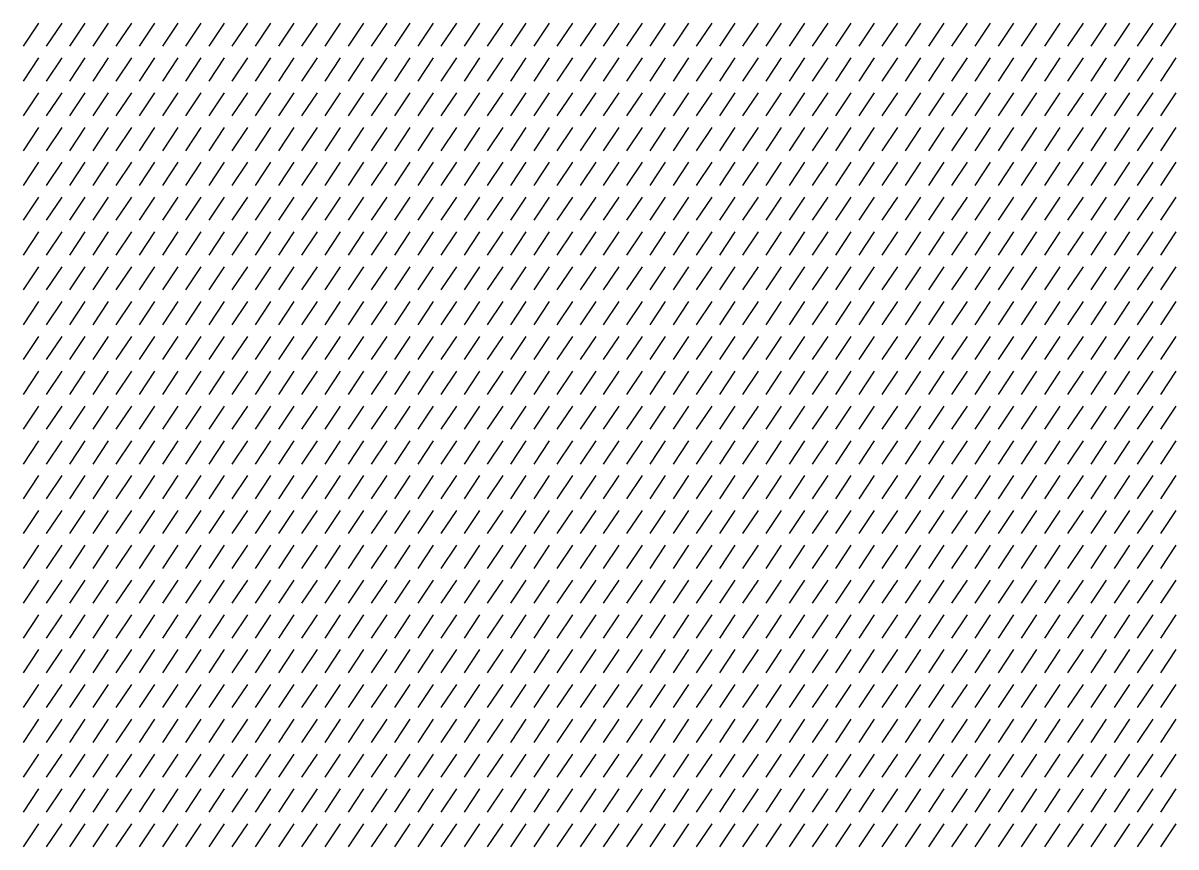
# Model space of a CAD drawing. Header units: inches. Extents: x -55 to 1004, y 12 to 2250.
# Drawn here: x -53.5 to 86.5, y 2026 to 2126 of the extents above; entities that cross this region are included whole.
import ezdxf

# ---------------------------------------------------------------- set-up
doc = ezdxf.new("R2010")
doc.units = ezdxf.units.IN
doc.header["$MEASUREMENT"] = 0

msp = doc.modelspace()

# ---------------------------------------------------------------- linework, layer by layer
for p, q in [((-51.57, 2126), (-53.45, 2123.18)), ((-48.75, 2126), (-50.63, 2123.18)), ((-45.94, 2126), (-47.82, 2123.18)), ((-43.12, 2126), (-45, 2123.18)), ((-40.3, 2126), (-42.18, 2123.18)), ((-37.48, 2126), (-39.36, 2123.18)), ((-34.66, 2126), (-36.54, 2123.18)), ((-31.85, 2126), (-33.72, 2123.18)), ((-29.03, 2126), (-30.91, 2123.18)), ((-26.21, 2126), (-28.09, 2123.18)), ((-23.39, 2126), (-25.27, 2123.18)), ((-20.57, 2126), (-22.45, 2123.18)), ((-17.75, 2126), (-19.63, 2123.18)), ((-14.94, 2126), (-16.81, 2123.18)), ((-12.12, 2126), (-14, 2123.18)), ((-9.3, 2126), (-11.18, 2123.18)), ((-6.48, 2126), (-8.36, 2123.18)), ((-3.66, 2126), (-5.54, 2123.18)), ((-0.84, 2126), (-2.72, 2123.18)), ((1.97, 2126), (0.1, 2123.18)), ((4.79, 2126), (2.91, 2123.18)), ((7.61, 2126), (5.73, 2123.18)), ((10.43, 2126), (8.55, 2123.18)), ((13.25, 2126), (11.37, 2123.18)), ((16.07, 2126), (14.19, 2123.18)), ((18.88, 2126), (17, 2123.18)), ((21.7, 2126), (19.82, 2123.18)), ((24.52, 2126), (22.64, 2123.18)), ((27.34, 2126), (25.46, 2123.18)), ((30.16, 2126), (28.28, 2123.18)), ((32.97, 2126), (31.1, 2123.18)), ((35.79, 2126), (33.91, 2123.18)), ((38.61, 2126), (36.73, 2123.18)), ((41.43, 2126), (39.55, 2123.18)), ((44.25, 2126), (42.37, 2123.18)), ((47.07, 2126), (45.19, 2123.18)), ((49.88, 2126), (48.01, 2123.18)), ((52.7, 2126), (50.82, 2123.18)), ((55.52, 2126), (53.64, 2123.18)), ((58.34, 2126), (56.46, 2123.18)), ((61.16, 2126), (59.28, 2123.18)), ((63.98, 2126), (62.1, 2123.18)), ((66.79, 2126), (64.92, 2123.18)), ((69.61, 2126), (67.73, 2123.18)), ((72.43, 2126), (70.55, 2123.18)), ((75.25, 2126), (73.37, 2123.18)), ((78.07, 2126), (76.19, 2123.18)), ((80.89, 2126), (79.01, 2123.18)), ((83.7, 2126), (81.82, 2123.18)), ((86.52, 2126), (84.64, 2123.18)), ((-51.57, 2121.78), (-53.45, 2118.96)), ((-48.75, 2121.78), (-50.63, 2118.96)), ((-45.94, 2121.78), (-47.82, 2118.96)), ((-43.12, 2121.78), (-45, 2118.96)), ((-40.3, 2121.78), (-42.18, 2118.96)), ((-37.48, 2121.78), (-39.36, 2118.96)), ((-34.66, 2121.78), (-36.54, 2118.96)), ((-31.85, 2121.78), (-33.72, 2118.96)), ((-29.03, 2121.78), (-30.91, 2118.96)), ((-26.21, 2121.78), (-28.09, 2118.96)), ((-23.39, 2121.78), (-25.27, 2118.96)), ((-20.57, 2121.78), (-22.45, 2118.96)), ((-17.75, 2121.78), (-19.63, 2118.96)), ((-14.94, 2121.78), (-16.81, 2118.96)), ((-12.12, 2121.78), (-14, 2118.96)), ((-9.3, 2121.78), (-11.18, 2118.96)), ((-6.48, 2121.78), (-8.36, 2118.96)), ((-3.66, 2121.78), (-5.54, 2118.96)), ((-0.84, 2121.78), (-2.72, 2118.96)), ((1.97, 2121.78), (0.1, 2118.96)), ((4.79, 2121.78), (2.91, 2118.96)), ((7.61, 2121.78), (5.73, 2118.96)), ((10.43, 2121.78), (8.55, 2118.96)), ((13.25, 2121.78), (11.37, 2118.96)), ((16.07, 2121.78), (14.19, 2118.96)), ((18.88, 2121.78), (17, 2118.96)), ((21.7, 2121.78), (19.82, 2118.96)), ((24.52, 2121.78), (22.64, 2118.96)), ((27.34, 2121.78), (25.46, 2118.96)), ((30.16, 2121.78), (28.28, 2118.96)), ((32.97, 2121.78), (31.1, 2118.96)), ((35.79, 2121.78), (33.91, 2118.96)), ((38.61, 2121.78), (36.73, 2118.96)), ((41.43, 2121.78), (39.55, 2118.96)), ((44.25, 2121.78), (42.37, 2118.96)), ((47.07, 2121.78), (45.19, 2118.96)), ((49.88, 2121.78), (48.01, 2118.96)), ((52.7, 2121.78), (50.82, 2118.96)), ((55.52, 2121.78), (53.64, 2118.96)), ((58.34, 2121.78), (56.46, 2118.96)), ((61.16, 2121.78), (59.28, 2118.96)), ((63.98, 2121.78), (62.1, 2118.96)), ((66.79, 2121.78), (64.92, 2118.96)), ((69.61, 2121.78), (67.73, 2118.96)), ((72.43, 2121.78), (70.55, 2118.96)), ((75.25, 2121.78), (73.37, 2118.96)), ((78.07, 2121.78), (76.19, 2118.96)), ((80.89, 2121.78), (79.01, 2118.96)), ((83.7, 2121.78), (81.82, 2118.96)), ((86.52, 2121.78), (84.64, 2118.96)), ((-51.57, 2117.55), (-53.45, 2114.73)), ((-48.75, 2117.55), (-50.63, 2114.73)), ((-45.94, 2117.55), (-47.82, 2114.73)), ((-43.12, 2117.55), (-45, 2114.73)), ((-40.3, 2117.55), (-42.18, 2114.73)), ((-37.48, 2117.55), (-39.36, 2114.73)), ((-34.66, 2117.55), (-36.54, 2114.73)), ((-31.85, 2117.55), (-33.72, 2114.73)), ((-29.03, 2117.55), (-30.91, 2114.73)), ((-26.21, 2117.55), (-28.09, 2114.73)), ((-23.39, 2117.55), (-25.27, 2114.73)), ((-20.57, 2117.55), (-22.45, 2114.73)), ((-17.75, 2117.55), (-19.63, 2114.73)), ((-14.94, 2117.55), (-16.81, 2114.73)), ((-12.12, 2117.55), (-14, 2114.73)), ((-9.3, 2117.55), (-11.18, 2114.73)), ((-6.48, 2117.55), (-8.36, 2114.73)), ((-3.66, 2117.55), (-5.54, 2114.73)), ((-0.84, 2117.55), (-2.72, 2114.73)), ((1.97, 2117.55), (0.1, 2114.73)), ((4.79, 2117.55), (2.91, 2114.73)), ((7.61, 2117.55), (5.73, 2114.73)), ((10.43, 2117.55), (8.55, 2114.73)), ((13.25, 2117.55), (11.37, 2114.73)), ((16.07, 2117.55), (14.19, 2114.73)), ((18.88, 2117.55), (17, 2114.73)), ((21.7, 2117.55), (19.82, 2114.73)), ((24.52, 2117.55), (22.64, 2114.73)), ((27.34, 2117.55), (25.46, 2114.73)), ((30.16, 2117.55), (28.28, 2114.73)), ((32.97, 2117.55), (31.1, 2114.73)), ((35.79, 2117.55), (33.91, 2114.73)), ((38.61, 2117.55), (36.73, 2114.73)), ((41.43, 2117.55), (39.55, 2114.73)), ((44.25, 2117.55), (42.37, 2114.73)), ((47.07, 2117.55), (45.19, 2114.73)), ((49.88, 2117.55), (48.01, 2114.73)), ((52.7, 2117.55), (50.82, 2114.73)), ((55.52, 2117.55), (53.64, 2114.73)), ((58.34, 2117.55), (56.46, 2114.73)), ((61.16, 2117.55), (59.28, 2114.73)), ((63.98, 2117.55), (62.1, 2114.73)), ((66.79, 2117.55), (64.92, 2114.73)), ((69.61, 2117.55), (67.73, 2114.73)), ((72.43, 2117.55), (70.55, 2114.73)), ((75.25, 2117.55), (73.37, 2114.73)), ((78.07, 2117.55), (76.19, 2114.73)), ((80.89, 2117.55), (79.01, 2114.73)), ((83.7, 2117.55), (81.82, 2114.73)), ((86.52, 2117.55), (84.64, 2114.73)), ((-51.57, 2113.33), (-53.45, 2110.51)), ((-48.75, 2113.33), (-50.63, 2110.51)), ((-45.94, 2113.33), (-47.82, 2110.51)), ((-43.12, 2113.33), (-45, 2110.51)), ((-40.3, 2113.33), (-42.18, 2110.51)), ((-37.48, 2113.33), (-39.36, 2110.51)), ((-34.66, 2113.33), (-36.54, 2110.51)), ((-31.85, 2113.33), (-33.72, 2110.51)), ((-29.03, 2113.33), (-30.91, 2110.51)), ((-26.21, 2113.33), (-28.09, 2110.51)), ((-23.39, 2113.33), (-25.27, 2110.51)), ((-20.57, 2113.33), (-22.45, 2110.51)), ((-17.75, 2113.33), (-19.63, 2110.51)), ((-14.94, 2113.33), (-16.81, 2110.51)), ((-12.12, 2113.33), (-14, 2110.51)), ((-9.3, 2113.33), (-11.18, 2110.51)), ((-6.48, 2113.33), (-8.36, 2110.51)), ((-3.66, 2113.33), (-5.54, 2110.51)), ((-0.84, 2113.33), (-2.72, 2110.51)), ((1.97, 2113.33), (0.1, 2110.51)), ((4.79, 2113.33), (2.91, 2110.51)), ((7.61, 2113.33), (5.73, 2110.51)), ((10.43, 2113.33), (8.55, 2110.51)), ((13.25, 2113.33), (11.37, 2110.51)), ((16.07, 2113.33), (14.19, 2110.51)), ((18.88, 2113.33), (17, 2110.51)), ((21.7, 2113.33), (19.82, 2110.51)), ((24.52, 2113.33), (22.64, 2110.51)), ((27.34, 2113.33), (25.46, 2110.51)), ((30.16, 2113.33), (28.28, 2110.51)), ((32.97, 2113.33), (31.1, 2110.51)), ((35.79, 2113.33), (33.91, 2110.51)), ((38.61, 2113.33), (36.73, 2110.51)), ((41.43, 2113.33), (39.55, 2110.51)), ((44.25, 2113.33), (42.37, 2110.51)), ((47.07, 2113.33), (45.19, 2110.51)), ((49.88, 2113.33), (48.01, 2110.51)), ((52.7, 2113.33), (50.82, 2110.51)), ((55.52, 2113.33), (53.64, 2110.51)), ((58.34, 2113.33), (56.46, 2110.51)), ((61.16, 2113.33), (59.28, 2110.51)), ((63.98, 2113.33), (62.1, 2110.51)), ((66.79, 2113.33), (64.92, 2110.51)), ((69.61, 2113.33), (67.73, 2110.51)), ((72.43, 2113.33), (70.55, 2110.51)), ((75.25, 2113.33), (73.37, 2110.51)), ((78.07, 2113.33), (76.19, 2110.51)), ((80.89, 2113.33), (79.01, 2110.51)), ((83.7, 2113.33), (81.82, 2110.51)), ((86.52, 2113.33), (84.64, 2110.51)), ((-51.57, 2109.1), (-53.45, 2106.28)), ((-48.75, 2109.1), (-50.63, 2106.28)), ((-45.94, 2109.1), (-47.82, 2106.28)), ((-43.12, 2109.1), (-45, 2106.28)), ((-40.3, 2109.1), (-42.18, 2106.28)), ((-37.48, 2109.1), (-39.36, 2106.28)), ((-34.66, 2109.1), (-36.54, 2106.28)), ((-31.85, 2109.1), (-33.72, 2106.28)), ((-29.03, 2109.1), (-30.91, 2106.28)), ((-26.21, 2109.1), (-28.09, 2106.28)), ((-23.39, 2109.1), (-25.27, 2106.28)), ((-20.57, 2109.1), (-22.45, 2106.28)), ((-17.75, 2109.1), (-19.63, 2106.28)), ((-14.94, 2109.1), (-16.81, 2106.28)), ((-12.12, 2109.1), (-14, 2106.28)), ((-9.3, 2109.1), (-11.18, 2106.28)), ((-6.48, 2109.1), (-8.36, 2106.28)), ((-3.66, 2109.1), (-5.54, 2106.28)), ((-0.84, 2109.1), (-2.72, 2106.28)), ((1.97, 2109.1), (0.1, 2106.28)), ((4.79, 2109.1), (2.91, 2106.28)), ((7.61, 2109.1), (5.73, 2106.28)), ((10.43, 2109.1), (8.55, 2106.28)), ((13.25, 2109.1), (11.37, 2106.28)), ((16.07, 2109.1), (14.19, 2106.28)), ((18.88, 2109.1), (17, 2106.28)), ((21.7, 2109.1), (19.82, 2106.28)), ((24.52, 2109.1), (22.64, 2106.28)), ((27.34, 2109.1), (25.46, 2106.28)), ((30.16, 2109.1), (28.28, 2106.28)), ((32.97, 2109.1), (31.1, 2106.28)), ((35.79, 2109.1), (33.91, 2106.28)), ((38.61, 2109.1), (36.73, 2106.28)), ((41.43, 2109.1), (39.55, 2106.28)), ((44.25, 2109.1), (42.37, 2106.28)), ((47.07, 2109.1), (45.19, 2106.28)), ((49.88, 2109.1), (48.01, 2106.28)), ((52.7, 2109.1), (50.82, 2106.28)), ((55.52, 2109.1), (53.64, 2106.28)), ((58.34, 2109.1), (56.46, 2106.28)), ((61.16, 2109.1), (59.28, 2106.28)), ((63.98, 2109.1), (62.1, 2106.28)), ((66.79, 2109.1), (64.92, 2106.28)), ((69.61, 2109.1), (67.73, 2106.28)), ((72.43, 2109.1), (70.55, 2106.28)), ((75.25, 2109.1), (73.37, 2106.28)), ((78.07, 2109.1), (76.19, 2106.28)), ((80.89, 2109.1), (79.01, 2106.28)), ((83.7, 2109.1), (81.82, 2106.28)), ((86.52, 2109.1), (84.64, 2106.28)), ((-51.57, 2104.87), (-53.45, 2102.06)), ((-48.75, 2104.87), (-50.63, 2102.06)), ((-45.94, 2104.87), (-47.82, 2102.06)), ((-43.12, 2104.87), (-45, 2102.06)), ((-40.3, 2104.87), (-42.18, 2102.06)), ((-37.48, 2104.87), (-39.36, 2102.06)), ((-34.66, 2104.87), (-36.54, 2102.06)), ((-31.85, 2104.87), (-33.72, 2102.06)), ((-29.03, 2104.87), (-30.91, 2102.06)), ((-26.21, 2104.87), (-28.09, 2102.06)), ((-23.39, 2104.87), (-25.27, 2102.06)), ((-20.57, 2104.87), (-22.45, 2102.06)), ((-17.75, 2104.87), (-19.63, 2102.06)), ((-14.94, 2104.87), (-16.81, 2102.06)), ((-12.12, 2104.87), (-14, 2102.06)), ((-9.3, 2104.87), (-11.18, 2102.06)), ((-6.48, 2104.87), (-8.36, 2102.06)), ((-3.66, 2104.87), (-5.54, 2102.06)), ((-0.84, 2104.87), (-2.72, 2102.06)), ((1.97, 2104.87), (0.1, 2102.06)), ((4.79, 2104.87), (2.91, 2102.06)), ((7.61, 2104.87), (5.73, 2102.06)), ((10.43, 2104.87), (8.55, 2102.06)), ((13.25, 2104.87), (11.37, 2102.06)), ((16.07, 2104.87), (14.19, 2102.06)), ((18.88, 2104.87), (17, 2102.06)), ((21.7, 2104.87), (19.82, 2102.06)), ((24.52, 2104.87), (22.64, 2102.06)), ((27.34, 2104.87), (25.46, 2102.06)), ((30.16, 2104.87), (28.28, 2102.06)), ((32.97, 2104.87), (31.1, 2102.06)), ((35.79, 2104.87), (33.91, 2102.06)), ((38.61, 2104.87), (36.73, 2102.06)), ((41.43, 2104.87), (39.55, 2102.06)), ((44.25, 2104.87), (42.37, 2102.06)), ((47.07, 2104.87), (45.19, 2102.06)), ((49.88, 2104.87), (48.01, 2102.06)), ((52.7, 2104.87), (50.82, 2102.06)), ((55.52, 2104.87), (53.64, 2102.06)), ((58.34, 2104.87), (56.46, 2102.06)), ((61.16, 2104.87), (59.28, 2102.06)), ((63.98, 2104.87), (62.1, 2102.06)), ((66.79, 2104.87), (64.92, 2102.06)), ((69.61, 2104.87), (67.73, 2102.06)), ((72.43, 2104.87), (70.55, 2102.06)), ((75.25, 2104.87), (73.37, 2102.06)), ((78.07, 2104.87), (76.19, 2102.06)), ((80.89, 2104.87), (79.01, 2102.06)), ((83.7, 2104.87), (81.82, 2102.06)), ((86.52, 2104.87), (84.64, 2102.06)), ((-51.57, 2100.65), (-53.45, 2097.83)), ((-48.75, 2100.65), (-50.63, 2097.83)), ((-45.94, 2100.65), (-47.82, 2097.83)), ((-43.12, 2100.65), (-45, 2097.83)), ((-40.3, 2100.65), (-42.18, 2097.83)), ((-37.48, 2100.65), (-39.36, 2097.83)), ((-34.66, 2100.65), (-36.54, 2097.83)), ((-31.85, 2100.65), (-33.72, 2097.83)), ((-29.03, 2100.65), (-30.91, 2097.83)), ((-26.21, 2100.65), (-28.09, 2097.83)), ((-23.39, 2100.65), (-25.27, 2097.83)), ((-20.57, 2100.65), (-22.45, 2097.83)), ((-17.75, 2100.65), (-19.63, 2097.83)), ((-14.94, 2100.65), (-16.81, 2097.83)), ((-12.12, 2100.65), (-14, 2097.83)), ((-9.3, 2100.65), (-11.18, 2097.83)), ((-6.48, 2100.65), (-8.36, 2097.83)), ((-3.66, 2100.65), (-5.54, 2097.83)), ((-0.84, 2100.65), (-2.72, 2097.83)), ((1.97, 2100.65), (0.1, 2097.83)), ((4.79, 2100.65), (2.91, 2097.83)), ((7.61, 2100.65), (5.73, 2097.83)), ((10.43, 2100.65), (8.55, 2097.83)), ((13.25, 2100.65), (11.37, 2097.83)), ((16.07, 2100.65), (14.19, 2097.83)), ((18.88, 2100.65), (17, 2097.83)), ((21.7, 2100.65), (19.82, 2097.83)), ((24.52, 2100.65), (22.64, 2097.83)), ((27.34, 2100.65), (25.46, 2097.83)), ((30.16, 2100.65), (28.28, 2097.83)), ((32.97, 2100.65), (31.1, 2097.83)), ((35.79, 2100.65), (33.91, 2097.83)), ((38.61, 2100.65), (36.73, 2097.83)), ((41.43, 2100.65), (39.55, 2097.83)), ((44.25, 2100.65), (42.37, 2097.83)), ((47.07, 2100.65), (45.19, 2097.83)), ((49.88, 2100.65), (48.01, 2097.83)), ((52.7, 2100.65), (50.82, 2097.83)), ((55.52, 2100.65), (53.64, 2097.83)), ((58.34, 2100.65), (56.46, 2097.83)), ((61.16, 2100.65), (59.28, 2097.83)), ((63.98, 2100.65), (62.1, 2097.83)), ((66.79, 2100.65), (64.92, 2097.83)), ((69.61, 2100.65), (67.73, 2097.83)), ((72.43, 2100.65), (70.55, 2097.83)), ((75.25, 2100.65), (73.37, 2097.83)), ((78.07, 2100.65), (76.19, 2097.83)), ((80.89, 2100.65), (79.01, 2097.83)), ((83.7, 2100.65), (81.82, 2097.83)), ((86.52, 2100.65), (84.64, 2097.83)), ((-51.57, 2096.42), (-53.45, 2093.61)), ((-48.75, 2096.42), (-50.63, 2093.61)), ((-45.94, 2096.42), (-47.82, 2093.61)), ((-43.12, 2096.42), (-45, 2093.61)), ((-40.3, 2096.42), (-42.18, 2093.61)), ((-37.48, 2096.42), (-39.36, 2093.61)), ((-34.66, 2096.42), (-36.54, 2093.61)), ((-31.85, 2096.42), (-33.72, 2093.61)), ((-29.03, 2096.42), (-30.91, 2093.61)), ((-26.21, 2096.42), (-28.09, 2093.61)), ((-23.39, 2096.42), (-25.27, 2093.61)), ((-20.57, 2096.42), (-22.45, 2093.61)), ((-17.75, 2096.42), (-19.63, 2093.61)), ((-14.94, 2096.42), (-16.81, 2093.61)), ((-12.12, 2096.42), (-14, 2093.61)), ((-9.3, 2096.42), (-11.18, 2093.61)), ((-6.48, 2096.42), (-8.36, 2093.61)), ((-3.66, 2096.42), (-5.54, 2093.61)), ((-0.84, 2096.42), (-2.72, 2093.61)), ((1.97, 2096.42), (0.1, 2093.61)), ((4.79, 2096.42), (2.91, 2093.61)), ((7.61, 2096.42), (5.73, 2093.61)), ((10.43, 2096.42), (8.55, 2093.61)), ((13.25, 2096.42), (11.37, 2093.61)), ((16.07, 2096.42), (14.19, 2093.61)), ((18.88, 2096.42), (17, 2093.61)), ((21.7, 2096.42), (19.82, 2093.61)), ((24.52, 2096.42), (22.64, 2093.61)), ((27.34, 2096.42), (25.46, 2093.61)), ((30.16, 2096.42), (28.28, 2093.61)), ((32.97, 2096.42), (31.1, 2093.61)), ((35.79, 2096.42), (33.91, 2093.61)), ((38.61, 2096.42), (36.73, 2093.61)), ((41.43, 2096.42), (39.55, 2093.61)), ((44.25, 2096.42), (42.37, 2093.61)), ((47.07, 2096.42), (45.19, 2093.61)), ((49.88, 2096.42), (48.01, 2093.61)), ((52.7, 2096.42), (50.82, 2093.61)), ((55.52, 2096.42), (53.64, 2093.61)), ((58.34, 2096.42), (56.46, 2093.61)), ((61.16, 2096.42), (59.28, 2093.61)), ((63.98, 2096.42), (62.1, 2093.61)), ((66.79, 2096.42), (64.92, 2093.61)), ((69.61, 2096.42), (67.73, 2093.61)), ((72.43, 2096.42), (70.55, 2093.61)), ((75.25, 2096.42), (73.37, 2093.61)), ((78.07, 2096.42), (76.19, 2093.61)), ((80.89, 2096.42), (79.01, 2093.61)), ((83.7, 2096.42), (81.82, 2093.61)), ((86.52, 2096.42), (84.64, 2093.61)), ((-51.57, 2092.2), (-53.45, 2089.38)), ((-48.75, 2092.2), (-50.63, 2089.38)), ((-45.94, 2092.2), (-47.82, 2089.38)), ((-43.12, 2092.2), (-45, 2089.38)), ((-40.3, 2092.2), (-42.18, 2089.38)), ((-37.48, 2092.2), (-39.36, 2089.38)), ((-34.66, 2092.2), (-36.54, 2089.38)), ((-31.85, 2092.2), (-33.72, 2089.38)), ((-29.03, 2092.2), (-30.91, 2089.38)), ((-26.21, 2092.2), (-28.09, 2089.38)), ((-23.39, 2092.2), (-25.27, 2089.38)), ((-20.57, 2092.2), (-22.45, 2089.38)), ((-17.75, 2092.2), (-19.63, 2089.38)), ((-14.94, 2092.2), (-16.81, 2089.38)), ((-12.12, 2092.2), (-14, 2089.38)), ((-9.3, 2092.2), (-11.18, 2089.38)), ((-6.48, 2092.2), (-8.36, 2089.38)), ((-3.66, 2092.2), (-5.54, 2089.38)), ((-0.84, 2092.2), (-2.72, 2089.38)), ((1.97, 2092.2), (0.1, 2089.38)), ((4.79, 2092.2), (2.91, 2089.38)), ((7.61, 2092.2), (5.73, 2089.38)), ((10.43, 2092.2), (8.55, 2089.38)), ((13.25, 2092.2), (11.37, 2089.38)), ((16.07, 2092.2), (14.19, 2089.38)), ((18.88, 2092.2), (17, 2089.38)), ((21.7, 2092.2), (19.82, 2089.38)), ((24.52, 2092.2), (22.64, 2089.38)), ((27.34, 2092.2), (25.46, 2089.38)), ((30.16, 2092.2), (28.28, 2089.38)), ((32.97, 2092.2), (31.1, 2089.38)), ((35.79, 2092.2), (33.91, 2089.38)), ((38.61, 2092.2), (36.73, 2089.38)), ((41.43, 2092.2), (39.55, 2089.38)), ((44.25, 2092.2), (42.37, 2089.38)), ((47.07, 2092.2), (45.19, 2089.38)), ((49.88, 2092.2), (48.01, 2089.38)), ((52.7, 2092.2), (50.82, 2089.38)), ((55.52, 2092.2), (53.64, 2089.38)), ((58.34, 2092.2), (56.46, 2089.38)), ((61.16, 2092.2), (59.28, 2089.38)), ((63.98, 2092.2), (62.1, 2089.38)), ((66.79, 2092.2), (64.92, 2089.38)), ((69.61, 2092.2), (67.73, 2089.38)), ((72.43, 2092.2), (70.55, 2089.38)), ((75.25, 2092.2), (73.37, 2089.38)), ((78.07, 2092.2), (76.19, 2089.38)), ((80.89, 2092.2), (79.01, 2089.38)), ((83.7, 2092.2), (81.82, 2089.38)), ((86.52, 2092.2), (84.64, 2089.38)), ((-51.57, 2087.97), (-53.45, 2085.16)), ((-48.75, 2087.97), (-50.63, 2085.16)), ((-45.94, 2087.97), (-47.82, 2085.16)), ((-43.12, 2087.97), (-45, 2085.16)), ((-40.3, 2087.97), (-42.18, 2085.16)), ((-37.48, 2087.97), (-39.36, 2085.16)), ((-34.66, 2087.97), (-36.54, 2085.16)), ((-31.85, 2087.97), (-33.72, 2085.16)), ((-29.03, 2087.97), (-30.91, 2085.16)), ((-26.21, 2087.97), (-28.09, 2085.16)), ((-23.39, 2087.97), (-25.27, 2085.16)), ((-20.57, 2087.97), (-22.45, 2085.16)), ((-17.75, 2087.97), (-19.63, 2085.16)), ((-14.94, 2087.97), (-16.81, 2085.16)), ((-12.12, 2087.97), (-14, 2085.16)), ((-9.3, 2087.97), (-11.18, 2085.16)), ((-6.48, 2087.97), (-8.36, 2085.16)), ((-3.66, 2087.97), (-5.54, 2085.16)), ((-0.84, 2087.97), (-2.72, 2085.16)), ((1.97, 2087.97), (0.1, 2085.16)), ((4.79, 2087.97), (2.91, 2085.16)), ((7.61, 2087.97), (5.73, 2085.16)), ((10.43, 2087.97), (8.55, 2085.16)), ((13.25, 2087.97), (11.37, 2085.16)), ((16.07, 2087.97), (14.19, 2085.16)), ((18.88, 2087.97), (17, 2085.16)), ((21.7, 2087.97), (19.82, 2085.16)), ((24.52, 2087.97), (22.64, 2085.16)), ((27.34, 2087.97), (25.46, 2085.16)), ((30.16, 2087.97), (28.28, 2085.16)), ((32.97, 2087.97), (31.1, 2085.16)), ((35.79, 2087.97), (33.91, 2085.16)), ((38.61, 2087.97), (36.73, 2085.16)), ((41.43, 2087.97), (39.55, 2085.16)), ((44.25, 2087.97), (42.37, 2085.16)), ((47.07, 2087.97), (45.19, 2085.16)), ((49.88, 2087.97), (48.01, 2085.16)), ((52.7, 2087.97), (50.82, 2085.16)), ((55.52, 2087.97), (53.64, 2085.16)), ((58.34, 2087.97), (56.46, 2085.16)), ((61.16, 2087.97), (59.28, 2085.16)), ((63.98, 2087.97), (62.1, 2085.16)), ((66.79, 2087.97), (64.92, 2085.16)), ((69.61, 2087.97), (67.73, 2085.16)), ((72.43, 2087.97), (70.55, 2085.16)), ((75.25, 2087.97), (73.37, 2085.16)), ((78.07, 2087.97), (76.19, 2085.16)), ((80.89, 2087.97), (79.01, 2085.16)), ((83.7, 2087.97), (81.82, 2085.16)), ((86.52, 2087.97), (84.64, 2085.16)), ((-51.57, 2083.75), (-53.45, 2080.93)), ((-48.75, 2083.75), (-50.63, 2080.93)), ((-45.94, 2083.75), (-47.82, 2080.93)), ((-43.12, 2083.75), (-45, 2080.93)), ((-40.3, 2083.75), (-42.18, 2080.93)), ((-37.48, 2083.75), (-39.36, 2080.93)), ((-34.66, 2083.75), (-36.54, 2080.93)), ((-31.85, 2083.75), (-33.72, 2080.93)), ((-29.03, 2083.75), (-30.91, 2080.93)), ((-26.21, 2083.75), (-28.09, 2080.93)), ((-23.39, 2083.75), (-25.27, 2080.93)), ((-20.57, 2083.75), (-22.45, 2080.93)), ((-17.75, 2083.75), (-19.63, 2080.93)), ((-14.94, 2083.75), (-16.81, 2080.93)), ((-12.12, 2083.75), (-14, 2080.93)), ((-9.3, 2083.75), (-11.18, 2080.93)), ((-6.48, 2083.75), (-8.36, 2080.93)), ((-3.66, 2083.75), (-5.54, 2080.93)), ((-0.84, 2083.75), (-2.72, 2080.93)), ((1.97, 2083.75), (0.1, 2080.93)), ((4.79, 2083.75), (2.91, 2080.93)), ((7.61, 2083.75), (5.73, 2080.93)), ((10.43, 2083.75), (8.55, 2080.93)), ((13.25, 2083.75), (11.37, 2080.93)), ((16.07, 2083.75), (14.19, 2080.93)), ((18.88, 2083.75), (17, 2080.93)), ((21.7, 2083.75), (19.82, 2080.93)), ((24.52, 2083.75), (22.64, 2080.93)), ((27.34, 2083.75), (25.46, 2080.93)), ((30.16, 2083.75), (28.28, 2080.93)), ((32.97, 2083.75), (31.1, 2080.93)), ((35.79, 2083.75), (33.91, 2080.93)), ((38.61, 2083.75), (36.73, 2080.93)), ((41.43, 2083.75), (39.55, 2080.93)), ((44.25, 2083.75), (42.37, 2080.93)), ((47.07, 2083.75), (45.19, 2080.93)), ((49.88, 2083.75), (48.01, 2080.93)), ((52.7, 2083.75), (50.82, 2080.93)), ((55.52, 2083.75), (53.64, 2080.93)), ((58.34, 2083.75), (56.46, 2080.93)), ((61.16, 2083.75), (59.28, 2080.93)), ((63.98, 2083.75), (62.1, 2080.93)), ((66.79, 2083.75), (64.92, 2080.93)), ((69.61, 2083.75), (67.73, 2080.93)), ((72.43, 2083.75), (70.55, 2080.93)), ((75.25, 2083.75), (73.37, 2080.93)), ((78.07, 2083.75), (76.19, 2080.93)), ((80.89, 2083.75), (79.01, 2080.93)), ((83.7, 2083.75), (81.82, 2080.93)), ((86.52, 2083.75), (84.64, 2080.93)), ((-51.57, 2079.52), (-53.45, 2076.71)), ((-48.75, 2079.52), (-50.63, 2076.71)), ((-45.94, 2079.52), (-47.82, 2076.71)), ((-43.12, 2079.52), (-45, 2076.71)), ((-40.3, 2079.52), (-42.18, 2076.71)), ((-37.48, 2079.52), (-39.36, 2076.71)), ((-34.66, 2079.52), (-36.54, 2076.71)), ((-31.85, 2079.52), (-33.72, 2076.71)), ((-29.03, 2079.52), (-30.91, 2076.71)), ((-26.21, 2079.52), (-28.09, 2076.71)), ((-23.39, 2079.52), (-25.27, 2076.71)), ((-20.57, 2079.52), (-22.45, 2076.71)), ((-17.75, 2079.52), (-19.63, 2076.71)), ((-14.94, 2079.52), (-16.81, 2076.71)), ((-12.12, 2079.52), (-14, 2076.71)), ((-9.3, 2079.52), (-11.18, 2076.71)), ((-6.48, 2079.52), (-8.36, 2076.71)), ((-3.66, 2079.52), (-5.54, 2076.71)), ((-0.84, 2079.52), (-2.72, 2076.71)), ((1.97, 2079.52), (0.1, 2076.71)), ((4.79, 2079.52), (2.91, 2076.71)), ((7.61, 2079.52), (5.73, 2076.71)), ((10.43, 2079.52), (8.55, 2076.71)), ((13.25, 2079.52), (11.37, 2076.71)), ((16.07, 2079.52), (14.19, 2076.71)), ((18.88, 2079.52), (17, 2076.71)), ((21.7, 2079.52), (19.82, 2076.71)), ((24.52, 2079.52), (22.64, 2076.71)), ((27.34, 2079.52), (25.46, 2076.71)), ((30.16, 2079.52), (28.28, 2076.71)), ((32.97, 2079.52), (31.1, 2076.71)), ((35.79, 2079.52), (33.91, 2076.71)), ((38.61, 2079.52), (36.73, 2076.71)), ((41.43, 2079.52), (39.55, 2076.71)), ((44.25, 2079.52), (42.37, 2076.71)), ((47.07, 2079.52), (45.19, 2076.71)), ((49.88, 2079.52), (48.01, 2076.71)), ((52.7, 2079.52), (50.82, 2076.71)), ((55.52, 2079.52), (53.64, 2076.71)), ((58.34, 2079.52), (56.46, 2076.71)), ((61.16, 2079.52), (59.28, 2076.71)), ((63.98, 2079.52), (62.1, 2076.71)), ((66.79, 2079.52), (64.92, 2076.71)), ((69.61, 2079.52), (67.73, 2076.71)), ((72.43, 2079.52), (70.55, 2076.71)), ((75.25, 2079.52), (73.37, 2076.71)), ((78.07, 2079.52), (76.19, 2076.71)), ((80.89, 2079.52), (79.01, 2076.71)), ((83.7, 2079.52), (81.82, 2076.71)), ((86.52, 2079.52), (84.64, 2076.71)), ((-51.57, 2075.3), (-53.45, 2072.48)), ((-48.75, 2075.3), (-50.63, 2072.48)), ((-45.94, 2075.3), (-47.82, 2072.48)), ((-43.12, 2075.3), (-45, 2072.48)), ((-40.3, 2075.3), (-42.18, 2072.48)), ((-37.48, 2075.3), (-39.36, 2072.48)), ((-34.66, 2075.3), (-36.54, 2072.48)), ((-31.85, 2075.3), (-33.72, 2072.48)), ((-29.03, 2075.3), (-30.91, 2072.48)), ((-26.21, 2075.3), (-28.09, 2072.48)), ((-23.39, 2075.3), (-25.27, 2072.48)), ((-20.57, 2075.3), (-22.45, 2072.48)), ((-17.75, 2075.3), (-19.63, 2072.48)), ((-14.94, 2075.3), (-16.81, 2072.48)), ((-12.12, 2075.3), (-14, 2072.48)), ((-9.3, 2075.3), (-11.18, 2072.48)), ((-6.48, 2075.3), (-8.36, 2072.48)), ((-3.66, 2075.3), (-5.54, 2072.48)), ((-0.84, 2075.3), (-2.72, 2072.48)), ((1.97, 2075.3), (0.1, 2072.48)), ((4.79, 2075.3), (2.91, 2072.48)), ((7.61, 2075.3), (5.73, 2072.48)), ((10.43, 2075.3), (8.55, 2072.48)), ((13.25, 2075.3), (11.37, 2072.48)), ((16.07, 2075.3), (14.19, 2072.48)), ((18.88, 2075.3), (17, 2072.48)), ((21.7, 2075.3), (19.82, 2072.48)), ((24.52, 2075.3), (22.64, 2072.48)), ((27.34, 2075.3), (25.46, 2072.48)), ((30.16, 2075.3), (28.28, 2072.48)), ((32.97, 2075.3), (31.1, 2072.48)), ((35.79, 2075.3), (33.91, 2072.48)), ((38.61, 2075.3), (36.73, 2072.48)), ((41.43, 2075.3), (39.55, 2072.48)), ((44.25, 2075.3), (42.37, 2072.48)), ((47.07, 2075.3), (45.19, 2072.48)), ((49.88, 2075.3), (48.01, 2072.48)), ((52.7, 2075.3), (50.82, 2072.48)), ((55.52, 2075.3), (53.64, 2072.48)), ((58.34, 2075.3), (56.46, 2072.48)), ((61.16, 2075.3), (59.28, 2072.48)), ((63.98, 2075.3), (62.1, 2072.48)), ((66.79, 2075.3), (64.92, 2072.48)), ((69.61, 2075.3), (67.73, 2072.48)), ((72.43, 2075.3), (70.55, 2072.48)), ((75.25, 2075.3), (73.37, 2072.48)), ((78.07, 2075.3), (76.19, 2072.48)), ((80.89, 2075.3), (79.01, 2072.48)), ((83.7, 2075.3), (81.82, 2072.48)), ((86.52, 2075.3), (84.64, 2072.48)), ((-51.57, 2071.07), (-53.45, 2068.26)), ((-48.75, 2071.07), (-50.63, 2068.26)), ((-45.94, 2071.07), (-47.82, 2068.26)), ((-43.12, 2071.07), (-45, 2068.26)), ((-40.3, 2071.07), (-42.18, 2068.26)), ((-37.48, 2071.07), (-39.36, 2068.26)), ((-34.66, 2071.07), (-36.54, 2068.26)), ((-31.85, 2071.07), (-33.72, 2068.26)), ((-29.03, 2071.07), (-30.91, 2068.26)), ((-26.21, 2071.07), (-28.09, 2068.26)), ((-23.39, 2071.07), (-25.27, 2068.26)), ((-20.57, 2071.07), (-22.45, 2068.26)), ((-17.75, 2071.07), (-19.63, 2068.26)), ((-14.94, 2071.07), (-16.81, 2068.26)), ((-12.12, 2071.07), (-14, 2068.26)), ((-9.3, 2071.07), (-11.18, 2068.26)), ((-6.48, 2071.07), (-8.36, 2068.26)), ((-3.66, 2071.07), (-5.54, 2068.26)), ((-0.84, 2071.07), (-2.72, 2068.26)), ((1.97, 2071.07), (0.1, 2068.26)), ((4.79, 2071.07), (2.91, 2068.26)), ((7.61, 2071.07), (5.73, 2068.26)), ((10.43, 2071.07), (8.55, 2068.26)), ((13.25, 2071.07), (11.37, 2068.26)), ((16.07, 2071.07), (14.19, 2068.26)), ((18.88, 2071.07), (17, 2068.26)), ((21.7, 2071.07), (19.82, 2068.26)), ((24.52, 2071.07), (22.64, 2068.26)), ((27.34, 2071.07), (25.46, 2068.26)), ((30.16, 2071.07), (28.28, 2068.26)), ((32.97, 2071.07), (31.1, 2068.26)), ((35.79, 2071.07), (33.91, 2068.26)), ((38.61, 2071.07), (36.73, 2068.26)), ((41.43, 2071.07), (39.55, 2068.26)), ((44.25, 2071.07), (42.37, 2068.26)), ((47.07, 2071.07), (45.19, 2068.26)), ((49.88, 2071.07), (48.01, 2068.26)), ((52.7, 2071.07), (50.82, 2068.26)), ((55.52, 2071.07), (53.64, 2068.26)), ((58.34, 2071.07), (56.46, 2068.26)), ((61.16, 2071.07), (59.28, 2068.26)), ((63.98, 2071.07), (62.1, 2068.26)), ((66.79, 2071.07), (64.92, 2068.26)), ((69.61, 2071.07), (67.73, 2068.26)), ((72.43, 2071.07), (70.55, 2068.26)), ((75.25, 2071.07), (73.37, 2068.26)), ((78.07, 2071.07), (76.19, 2068.26)), ((80.89, 2071.07), (79.01, 2068.26)), ((83.7, 2071.07), (81.82, 2068.26)), ((86.52, 2071.07), (84.64, 2068.26)), ((-51.57, 2066.85), (-53.45, 2064.03)), ((-48.75, 2066.85), (-50.63, 2064.03)), ((-45.94, 2066.85), (-47.82, 2064.03)), ((-43.12, 2066.85), (-45, 2064.03)), ((-40.3, 2066.85), (-42.18, 2064.03)), ((-37.48, 2066.85), (-39.36, 2064.03)), ((-34.66, 2066.85), (-36.54, 2064.03)), ((-31.85, 2066.85), (-33.72, 2064.03)), ((-29.03, 2066.85), (-30.91, 2064.03)), ((-26.21, 2066.85), (-28.09, 2064.03)), ((-23.39, 2066.85), (-25.27, 2064.03)), ((-20.57, 2066.85), (-22.45, 2064.03)), ((-17.75, 2066.85), (-19.63, 2064.03)), ((-14.94, 2066.85), (-16.81, 2064.03)), ((-12.12, 2066.85), (-14, 2064.03)), ((-9.3, 2066.85), (-11.18, 2064.03)), ((-6.48, 2066.85), (-8.36, 2064.03)), ((-3.66, 2066.85), (-5.54, 2064.03)), ((-0.84, 2066.85), (-2.72, 2064.03)), ((1.97, 2066.85), (0.1, 2064.03)), ((4.79, 2066.85), (2.91, 2064.03)), ((7.61, 2066.85), (5.73, 2064.03)), ((10.43, 2066.85), (8.55, 2064.03)), ((13.25, 2066.85), (11.37, 2064.03)), ((16.07, 2066.85), (14.19, 2064.03)), ((18.88, 2066.85), (17, 2064.03)), ((21.7, 2066.85), (19.82, 2064.03)), ((24.52, 2066.85), (22.64, 2064.03)), ((27.34, 2066.85), (25.46, 2064.03)), ((30.16, 2066.85), (28.28, 2064.03)), ((32.97, 2066.85), (31.1, 2064.03)), ((35.79, 2066.85), (33.91, 2064.03)), ((38.61, 2066.85), (36.73, 2064.03)), ((41.43, 2066.85), (39.55, 2064.03)), ((44.25, 2066.85), (42.37, 2064.03)), ((47.07, 2066.85), (45.19, 2064.03)), ((49.88, 2066.85), (48.01, 2064.03)), ((52.7, 2066.85), (50.82, 2064.03)), ((55.52, 2066.85), (53.64, 2064.03)), ((58.34, 2066.85), (56.46, 2064.03)), ((61.16, 2066.85), (59.28, 2064.03)), ((63.98, 2066.85), (62.1, 2064.03)), ((66.79, 2066.85), (64.92, 2064.03)), ((69.61, 2066.85), (67.73, 2064.03)), ((72.43, 2066.85), (70.55, 2064.03)), ((75.25, 2066.85), (73.37, 2064.03)), ((78.07, 2066.85), (76.19, 2064.03)), ((80.89, 2066.85), (79.01, 2064.03)), ((83.7, 2066.85), (81.82, 2064.03)), ((86.52, 2066.85), (84.64, 2064.03)), ((-51.57, 2062.62), (-53.45, 2059.81)), ((-48.75, 2062.62), (-50.63, 2059.81)), ((-45.94, 2062.62), (-47.82, 2059.81)), ((-43.12, 2062.62), (-45, 2059.81)), ((-40.3, 2062.62), (-42.18, 2059.81)), ((-37.48, 2062.62), (-39.36, 2059.81)), ((-34.66, 2062.62), (-36.54, 2059.81)), ((-31.85, 2062.62), (-33.72, 2059.81)), ((-29.03, 2062.62), (-30.91, 2059.81)), ((-26.21, 2062.62), (-28.09, 2059.81)), ((-23.39, 2062.62), (-25.27, 2059.81)), ((-20.57, 2062.62), (-22.45, 2059.81)), ((-17.75, 2062.62), (-19.63, 2059.81)), ((-14.94, 2062.62), (-16.81, 2059.81)), ((-12.12, 2062.62), (-14, 2059.81)), ((-9.3, 2062.62), (-11.18, 2059.81)), ((-6.48, 2062.62), (-8.36, 2059.81)), ((-3.66, 2062.62), (-5.54, 2059.81)), ((-0.84, 2062.62), (-2.72, 2059.81)), ((1.97, 2062.62), (0.1, 2059.81)), ((4.79, 2062.62), (2.91, 2059.81)), ((7.61, 2062.62), (5.73, 2059.81)), ((10.43, 2062.62), (8.55, 2059.81)), ((13.25, 2062.62), (11.37, 2059.81)), ((16.07, 2062.62), (14.19, 2059.81)), ((18.88, 2062.62), (17, 2059.81)), ((21.7, 2062.62), (19.82, 2059.81)), ((24.52, 2062.62), (22.64, 2059.81)), ((27.34, 2062.62), (25.46, 2059.81)), ((30.16, 2062.62), (28.28, 2059.81)), ((32.97, 2062.62), (31.1, 2059.81)), ((35.79, 2062.62), (33.91, 2059.81)), ((38.61, 2062.62), (36.73, 2059.81)), ((41.43, 2062.62), (39.55, 2059.81)), ((44.25, 2062.62), (42.37, 2059.81)), ((47.07, 2062.62), (45.19, 2059.81)), ((49.88, 2062.62), (48.01, 2059.81)), ((52.7, 2062.62), (50.82, 2059.81)), ((55.52, 2062.62), (53.64, 2059.81)), ((58.34, 2062.62), (56.46, 2059.81)), ((61.16, 2062.62), (59.28, 2059.81)), ((63.98, 2062.62), (62.1, 2059.81)), ((66.79, 2062.62), (64.92, 2059.81)), ((69.61, 2062.62), (67.73, 2059.81)), ((72.43, 2062.62), (70.55, 2059.81)), ((75.25, 2062.62), (73.37, 2059.81)), ((78.07, 2062.62), (76.19, 2059.81)), ((80.89, 2062.62), (79.01, 2059.81)), ((83.7, 2062.62), (81.82, 2059.81)), ((86.52, 2062.62), (84.64, 2059.81)), ((-51.57, 2058.4), (-53.45, 2055.58)), ((-48.75, 2058.4), (-50.63, 2055.58)), ((-45.94, 2058.4), (-47.82, 2055.58)), ((-43.12, 2058.4), (-45, 2055.58)), ((-40.3, 2058.4), (-42.18, 2055.58)), ((-37.48, 2058.4), (-39.36, 2055.58)), ((-34.66, 2058.4), (-36.54, 2055.58)), ((-31.85, 2058.4), (-33.72, 2055.58)), ((-29.03, 2058.4), (-30.91, 2055.58)), ((-26.21, 2058.4), (-28.09, 2055.58)), ((-23.39, 2058.4), (-25.27, 2055.58)), ((-20.57, 2058.4), (-22.45, 2055.58)), ((-17.75, 2058.4), (-19.63, 2055.58)), ((-14.94, 2058.4), (-16.81, 2055.58)), ((-12.12, 2058.4), (-14, 2055.58)), ((-9.3, 2058.4), (-11.18, 2055.58)), ((-6.48, 2058.4), (-8.36, 2055.58)), ((-3.66, 2058.4), (-5.54, 2055.58)), ((-0.84, 2058.4), (-2.72, 2055.58)), ((1.97, 2058.4), (0.1, 2055.58)), ((4.79, 2058.4), (2.91, 2055.58)), ((7.61, 2058.4), (5.73, 2055.58)), ((10.43, 2058.4), (8.55, 2055.58)), ((13.25, 2058.4), (11.37, 2055.58)), ((16.07, 2058.4), (14.19, 2055.58)), ((18.88, 2058.4), (17, 2055.58)), ((21.7, 2058.4), (19.82, 2055.58)), ((24.52, 2058.4), (22.64, 2055.58)), ((27.34, 2058.4), (25.46, 2055.58)), ((30.16, 2058.4), (28.28, 2055.58)), ((32.97, 2058.4), (31.1, 2055.58)), ((35.79, 2058.4), (33.91, 2055.58)), ((38.61, 2058.4), (36.73, 2055.58)), ((41.43, 2058.4), (39.55, 2055.58)), ((44.25, 2058.4), (42.37, 2055.58)), ((47.07, 2058.4), (45.19, 2055.58)), ((49.88, 2058.4), (48.01, 2055.58)), ((52.7, 2058.4), (50.82, 2055.58)), ((55.52, 2058.4), (53.64, 2055.58)), ((58.34, 2058.4), (56.46, 2055.58)), ((61.16, 2058.4), (59.28, 2055.58)), ((63.98, 2058.4), (62.1, 2055.58)), ((66.79, 2058.4), (64.92, 2055.58)), ((69.61, 2058.4), (67.73, 2055.58)), ((72.43, 2058.4), (70.55, 2055.58)), ((75.25, 2058.4), (73.37, 2055.58)), ((78.07, 2058.4), (76.19, 2055.58)), ((80.89, 2058.4), (79.01, 2055.58)), ((83.7, 2058.4), (81.82, 2055.58)), ((86.52, 2058.4), (84.64, 2055.58)), ((-51.57, 2054.17), (-53.45, 2051.36)), ((-48.75, 2054.17), (-50.63, 2051.36)), ((-45.94, 2054.17), (-47.82, 2051.36)), ((-43.12, 2054.17), (-45, 2051.36)), ((-40.3, 2054.17), (-42.18, 2051.36)), ((-37.48, 2054.17), (-39.36, 2051.36)), ((-34.66, 2054.17), (-36.54, 2051.36)), ((-31.85, 2054.17), (-33.72, 2051.36)), ((-29.03, 2054.17), (-30.91, 2051.36)), ((-26.21, 2054.17), (-28.09, 2051.36)), ((-23.39, 2054.17), (-25.27, 2051.36)), ((-20.57, 2054.17), (-22.45, 2051.36)), ((-17.75, 2054.17), (-19.63, 2051.36)), ((-14.94, 2054.17), (-16.81, 2051.36)), ((-12.12, 2054.17), (-14, 2051.36)), ((-9.3, 2054.17), (-11.18, 2051.36)), ((-6.48, 2054.17), (-8.36, 2051.36)), ((-3.66, 2054.17), (-5.54, 2051.36)), ((-0.84, 2054.17), (-2.72, 2051.36)), ((1.97, 2054.17), (0.1, 2051.36)), ((4.79, 2054.17), (2.91, 2051.36)), ((7.61, 2054.17), (5.73, 2051.36)), ((10.43, 2054.17), (8.55, 2051.36)), ((13.25, 2054.17), (11.37, 2051.36)), ((16.07, 2054.17), (14.19, 2051.36)), ((18.88, 2054.17), (17, 2051.36)), ((21.7, 2054.17), (19.82, 2051.36)), ((24.52, 2054.17), (22.64, 2051.36)), ((27.34, 2054.17), (25.46, 2051.36)), ((30.16, 2054.17), (28.28, 2051.36)), ((32.97, 2054.17), (31.1, 2051.36)), ((35.79, 2054.17), (33.91, 2051.36)), ((38.61, 2054.17), (36.73, 2051.36)), ((41.43, 2054.17), (39.55, 2051.36)), ((44.25, 2054.17), (42.37, 2051.36)), ((47.07, 2054.17), (45.19, 2051.36)), ((49.88, 2054.17), (48.01, 2051.36)), ((52.7, 2054.17), (50.82, 2051.36)), ((55.52, 2054.17), (53.64, 2051.36)), ((58.34, 2054.17), (56.46, 2051.36)), ((61.16, 2054.17), (59.28, 2051.36)), ((63.98, 2054.17), (62.1, 2051.36)), ((66.79, 2054.17), (64.92, 2051.36)), ((69.61, 2054.17), (67.73, 2051.36)), ((72.43, 2054.17), (70.55, 2051.36)), ((75.25, 2054.17), (73.37, 2051.36)), ((78.07, 2054.17), (76.19, 2051.36)), ((80.89, 2054.17), (79.01, 2051.36)), ((83.7, 2054.17), (81.82, 2051.36)), ((86.52, 2054.17), (84.64, 2051.36)), ((-51.57, 2049.95), (-53.45, 2047.13)), ((-48.75, 2049.95), (-50.63, 2047.13)), ((-45.94, 2049.95), (-47.82, 2047.13)), ((-43.12, 2049.95), (-45, 2047.13)), ((-40.3, 2049.95), (-42.18, 2047.13)), ((-37.48, 2049.95), (-39.36, 2047.13)), ((-34.66, 2049.95), (-36.54, 2047.13)), ((-31.85, 2049.95), (-33.72, 2047.13)), ((-29.03, 2049.95), (-30.91, 2047.13)), ((-26.21, 2049.95), (-28.09, 2047.13)), ((-23.39, 2049.95), (-25.27, 2047.13)), ((-20.57, 2049.95), (-22.45, 2047.13)), ((-17.75, 2049.95), (-19.63, 2047.13)), ((-14.94, 2049.95), (-16.81, 2047.13)), ((-12.12, 2049.95), (-14, 2047.13)), ((-9.3, 2049.95), (-11.18, 2047.13)), ((-6.48, 2049.95), (-8.36, 2047.13)), ((-3.66, 2049.95), (-5.54, 2047.13)), ((-0.84, 2049.95), (-2.72, 2047.13)), ((1.97, 2049.95), (0.1, 2047.13)), ((4.79, 2049.95), (2.91, 2047.13)), ((7.61, 2049.95), (5.73, 2047.13)), ((10.43, 2049.95), (8.55, 2047.13)), ((13.25, 2049.95), (11.37, 2047.13)), ((16.07, 2049.95), (14.19, 2047.13)), ((18.88, 2049.95), (17, 2047.13)), ((21.7, 2049.95), (19.82, 2047.13)), ((24.52, 2049.95), (22.64, 2047.13)), ((27.34, 2049.95), (25.46, 2047.13)), ((30.16, 2049.95), (28.28, 2047.13)), ((32.97, 2049.95), (31.1, 2047.13)), ((35.79, 2049.95), (33.91, 2047.13)), ((38.61, 2049.95), (36.73, 2047.13)), ((41.43, 2049.95), (39.55, 2047.13)), ((44.25, 2049.95), (42.37, 2047.13)), ((47.07, 2049.95), (45.19, 2047.13)), ((49.88, 2049.95), (48.01, 2047.13)), ((52.7, 2049.95), (50.82, 2047.13)), ((55.52, 2049.95), (53.64, 2047.13)), ((58.34, 2049.95), (56.46, 2047.13)), ((61.16, 2049.95), (59.28, 2047.13)), ((63.98, 2049.95), (62.1, 2047.13)), ((66.79, 2049.95), (64.92, 2047.13)), ((69.61, 2049.95), (67.73, 2047.13)), ((72.43, 2049.95), (70.55, 2047.13)), ((75.25, 2049.95), (73.37, 2047.13)), ((78.07, 2049.95), (76.19, 2047.13)), ((80.89, 2049.95), (79.01, 2047.13)), ((83.7, 2049.95), (81.82, 2047.13)), ((86.52, 2049.95), (84.64, 2047.13)), ((-51.57, 2045.72), (-53.45, 2042.91)), ((-48.75, 2045.72), (-50.63, 2042.91)), ((-45.94, 2045.72), (-47.82, 2042.91)), ((-43.12, 2045.72), (-45, 2042.91)), ((-40.3, 2045.72), (-42.18, 2042.91)), ((-37.48, 2045.72), (-39.36, 2042.91)), ((-34.66, 2045.72), (-36.54, 2042.91)), ((-31.85, 2045.72), (-33.72, 2042.91)), ((-29.03, 2045.72), (-30.91, 2042.91)), ((-26.21, 2045.72), (-28.09, 2042.91)), ((-23.39, 2045.72), (-25.27, 2042.91)), ((-20.57, 2045.72), (-22.45, 2042.91)), ((-17.75, 2045.72), (-19.63, 2042.91)), ((-14.94, 2045.72), (-16.81, 2042.91)), ((-12.12, 2045.72), (-14, 2042.91)), ((-9.3, 2045.72), (-11.18, 2042.91)), ((-6.48, 2045.72), (-8.36, 2042.91)), ((-3.66, 2045.72), (-5.54, 2042.91)), ((-0.84, 2045.72), (-2.72, 2042.91)), ((1.97, 2045.72), (0.1, 2042.91)), ((4.79, 2045.72), (2.91, 2042.91)), ((7.61, 2045.72), (5.73, 2042.91)), ((10.43, 2045.72), (8.55, 2042.91)), ((13.25, 2045.72), (11.37, 2042.91)), ((16.07, 2045.72), (14.19, 2042.91)), ((18.88, 2045.72), (17, 2042.91)), ((21.7, 2045.72), (19.82, 2042.91)), ((24.52, 2045.72), (22.64, 2042.91)), ((27.34, 2045.72), (25.46, 2042.91)), ((30.16, 2045.72), (28.28, 2042.91)), ((32.97, 2045.72), (31.1, 2042.91)), ((35.79, 2045.72), (33.91, 2042.91)), ((38.61, 2045.72), (36.73, 2042.91)), ((41.43, 2045.72), (39.55, 2042.91)), ((44.25, 2045.72), (42.37, 2042.91)), ((47.07, 2045.72), (45.19, 2042.91)), ((49.88, 2045.72), (48.01, 2042.91)), ((52.7, 2045.72), (50.82, 2042.91)), ((55.52, 2045.72), (53.64, 2042.91)), ((58.34, 2045.72), (56.46, 2042.91)), ((61.16, 2045.72), (59.28, 2042.91)), ((63.98, 2045.72), (62.1, 2042.91)), ((66.79, 2045.72), (64.92, 2042.91)), ((69.61, 2045.72), (67.73, 2042.91)), ((72.43, 2045.72), (70.55, 2042.91)), ((75.25, 2045.72), (73.37, 2042.91)), ((78.07, 2045.72), (76.19, 2042.91)), ((80.89, 2045.72), (79.01, 2042.91)), ((83.7, 2045.72), (81.82, 2042.91)), ((86.52, 2045.72), (84.64, 2042.91)), ((-51.57, 2041.5), (-53.45, 2038.68)), ((-48.75, 2041.5), (-50.63, 2038.68)), ((-45.94, 2041.5), (-47.82, 2038.68)), ((-43.12, 2041.5), (-45, 2038.68)), ((-40.3, 2041.5), (-42.18, 2038.68)), ((-37.48, 2041.5), (-39.36, 2038.68)), ((-34.66, 2041.5), (-36.54, 2038.68)), ((-31.85, 2041.5), (-33.72, 2038.68)), ((-29.03, 2041.5), (-30.91, 2038.68)), ((-26.21, 2041.5), (-28.09, 2038.68)), ((-23.39, 2041.5), (-25.27, 2038.68)), ((-20.57, 2041.5), (-22.45, 2038.68)), ((-17.75, 2041.5), (-19.63, 2038.68)), ((-14.94, 2041.5), (-16.81, 2038.68)), ((-12.12, 2041.5), (-14, 2038.68)), ((-9.3, 2041.5), (-11.18, 2038.68)), ((-6.48, 2041.5), (-8.36, 2038.68)), ((-3.66, 2041.5), (-5.54, 2038.68)), ((-0.84, 2041.5), (-2.72, 2038.68)), ((1.97, 2041.5), (0.1, 2038.68)), ((4.79, 2041.5), (2.91, 2038.68)), ((7.61, 2041.5), (5.73, 2038.68)), ((10.43, 2041.5), (8.55, 2038.68)), ((13.25, 2041.5), (11.37, 2038.68)), ((16.07, 2041.5), (14.19, 2038.68)), ((18.88, 2041.5), (17, 2038.68)), ((21.7, 2041.5), (19.82, 2038.68)), ((24.52, 2041.5), (22.64, 2038.68)), ((27.34, 2041.5), (25.46, 2038.68)), ((30.16, 2041.5), (28.28, 2038.68)), ((32.97, 2041.5), (31.1, 2038.68)), ((35.79, 2041.5), (33.91, 2038.68)), ((38.61, 2041.5), (36.73, 2038.68)), ((41.43, 2041.5), (39.55, 2038.68)), ((44.25, 2041.5), (42.37, 2038.68)), ((47.07, 2041.5), (45.19, 2038.68)), ((49.88, 2041.5), (48.01, 2038.68)), ((52.7, 2041.5), (50.82, 2038.68)), ((55.52, 2041.5), (53.64, 2038.68)), ((58.34, 2041.5), (56.46, 2038.68)), ((61.16, 2041.5), (59.28, 2038.68)), ((63.98, 2041.5), (62.1, 2038.68)), ((66.79, 2041.5), (64.92, 2038.68)), ((69.61, 2041.5), (67.73, 2038.68)), ((72.43, 2041.5), (70.55, 2038.68)), ((75.25, 2041.5), (73.37, 2038.68)), ((78.07, 2041.5), (76.19, 2038.68)), ((80.89, 2041.5), (79.01, 2038.68)), ((83.7, 2041.5), (81.82, 2038.68)), ((86.52, 2041.5), (84.64, 2038.68)), ((-51.57, 2037.27), (-53.45, 2034.46)), ((-48.75, 2037.27), (-50.63, 2034.46)), ((-45.94, 2037.27), (-47.82, 2034.46)), ((-43.12, 2037.27), (-45, 2034.46)), ((-40.3, 2037.27), (-42.18, 2034.46)), ((-37.48, 2037.27), (-39.36, 2034.46)), ((-34.66, 2037.27), (-36.54, 2034.46)), ((-31.85, 2037.27), (-33.72, 2034.46)), ((-29.03, 2037.27), (-30.91, 2034.46)), ((-26.21, 2037.27), (-28.09, 2034.46)), ((-23.39, 2037.27), (-25.27, 2034.46)), ((-20.57, 2037.27), (-22.45, 2034.46)), ((-17.75, 2037.27), (-19.63, 2034.46)), ((-14.94, 2037.27), (-16.81, 2034.46)), ((-12.12, 2037.27), (-14, 2034.46)), ((-9.3, 2037.27), (-11.18, 2034.46)), ((-6.48, 2037.27), (-8.36, 2034.46)), ((-3.66, 2037.27), (-5.54, 2034.46)), ((-0.84, 2037.27), (-2.72, 2034.46)), ((1.97, 2037.27), (0.1, 2034.46)), ((4.79, 2037.27), (2.91, 2034.46)), ((7.61, 2037.27), (5.73, 2034.46)), ((10.43, 2037.27), (8.55, 2034.46)), ((13.25, 2037.27), (11.37, 2034.46)), ((16.07, 2037.27), (14.19, 2034.46)), ((18.88, 2037.27), (17, 2034.46)), ((21.7, 2037.27), (19.82, 2034.46)), ((24.52, 2037.27), (22.64, 2034.46)), ((27.34, 2037.27), (25.46, 2034.46)), ((30.16, 2037.27), (28.28, 2034.46)), ((32.97, 2037.27), (31.1, 2034.46)), ((35.79, 2037.27), (33.91, 2034.46)), ((38.61, 2037.27), (36.73, 2034.46)), ((41.43, 2037.27), (39.55, 2034.46)), ((44.25, 2037.27), (42.37, 2034.46)), ((47.07, 2037.27), (45.19, 2034.46)), ((49.88, 2037.27), (48.01, 2034.46)), ((52.7, 2037.27), (50.82, 2034.46)), ((55.52, 2037.27), (53.64, 2034.46)), ((58.34, 2037.27), (56.46, 2034.46)), ((61.16, 2037.27), (59.28, 2034.46)), ((63.98, 2037.27), (62.1, 2034.46)), ((66.79, 2037.27), (64.92, 2034.46)), ((69.61, 2037.27), (67.73, 2034.46)), ((72.43, 2037.27), (70.55, 2034.46)), ((75.25, 2037.27), (73.37, 2034.46)), ((78.07, 2037.27), (76.19, 2034.46)), ((80.89, 2037.27), (79.01, 2034.46)), ((83.7, 2037.27), (81.82, 2034.46)), ((86.52, 2037.27), (84.64, 2034.46)), ((-51.57, 2033.05), (-53.45, 2030.23)), ((-48.75, 2033.05), (-50.63, 2030.23)), ((-45.94, 2033.05), (-47.82, 2030.23)), ((-43.12, 2033.05), (-45, 2030.23)), ((-40.3, 2033.05), (-42.18, 2030.23)), ((-37.48, 2033.05), (-39.36, 2030.23)), ((-34.66, 2033.05), (-36.54, 2030.23)), ((-31.85, 2033.05), (-33.72, 2030.23)), ((-29.03, 2033.05), (-30.91, 2030.23)), ((-26.21, 2033.05), (-28.09, 2030.23)), ((-23.39, 2033.05), (-25.27, 2030.23)), ((-20.57, 2033.05), (-22.45, 2030.23)), ((-17.75, 2033.05), (-19.63, 2030.23)), ((-14.94, 2033.05), (-16.81, 2030.23)), ((-12.12, 2033.05), (-14, 2030.23)), ((-9.3, 2033.05), (-11.18, 2030.23)), ((-6.48, 2033.05), (-8.36, 2030.23)), ((-3.66, 2033.05), (-5.54, 2030.23)), ((-0.84, 2033.05), (-2.72, 2030.23)), ((1.97, 2033.05), (0.1, 2030.23)), ((4.79, 2033.05), (2.91, 2030.23)), ((7.61, 2033.05), (5.73, 2030.23)), ((10.43, 2033.05), (8.55, 2030.23)), ((13.25, 2033.05), (11.37, 2030.23)), ((16.07, 2033.05), (14.19, 2030.23)), ((18.88, 2033.05), (17, 2030.23)), ((21.7, 2033.05), (19.82, 2030.23)), ((24.52, 2033.05), (22.64, 2030.23)), ((27.34, 2033.05), (25.46, 2030.23)), ((30.16, 2033.05), (28.28, 2030.23)), ((32.97, 2033.05), (31.1, 2030.23)), ((35.79, 2033.05), (33.91, 2030.23)), ((38.61, 2033.05), (36.73, 2030.23)), ((41.43, 2033.05), (39.55, 2030.23)), ((44.25, 2033.05), (42.37, 2030.23)), ((47.07, 2033.05), (45.19, 2030.23)), ((49.88, 2033.05), (48.01, 2030.23)), ((52.7, 2033.05), (50.82, 2030.23)), ((55.52, 2033.05), (53.64, 2030.23)), ((58.34, 2033.05), (56.46, 2030.23)), ((61.16, 2033.05), (59.28, 2030.23)), ((63.98, 2033.05), (62.1, 2030.23)), ((66.79, 2033.05), (64.92, 2030.23)), ((69.61, 2033.05), (67.73, 2030.23)), ((72.43, 2033.05), (70.55, 2030.23)), ((75.25, 2033.05), (73.37, 2030.23)), ((78.07, 2033.05), (76.19, 2030.23)), ((80.89, 2033.05), (79.01, 2030.23)), ((83.7, 2033.05), (81.82, 2030.23)), ((86.52, 2033.05), (84.64, 2030.23)), ((-51.57, 2028.82), (-53.45, 2026.01)), ((-48.75, 2028.82), (-50.63, 2026.01)), ((-45.94, 2028.82), (-47.82, 2026.01)), ((-43.12, 2028.82), (-45, 2026.01)), ((-40.3, 2028.82), (-42.18, 2026.01)), ((-37.48, 2028.82), (-39.36, 2026.01)), ((-34.66, 2028.82), (-36.54, 2026.01)), ((-31.85, 2028.82), (-33.72, 2026.01)), ((-29.03, 2028.82), (-30.91, 2026.01)), ((-26.21, 2028.82), (-28.09, 2026.01)), ((-23.39, 2028.82), (-25.27, 2026.01)), ((-20.57, 2028.82), (-22.45, 2026.01)), ((-17.75, 2028.82), (-19.63, 2026.01)), ((-14.94, 2028.82), (-16.81, 2026.01)), ((-12.12, 2028.82), (-14, 2026.01)), ((-9.3, 2028.82), (-11.18, 2026.01)), ((-6.48, 2028.82), (-8.36, 2026.01)), ((-3.66, 2028.82), (-5.54, 2026.01)), ((-0.84, 2028.82), (-2.72, 2026.01)), ((1.97, 2028.82), (0.1, 2026.01)), ((4.79, 2028.82), (2.91, 2026.01)), ((7.61, 2028.82), (5.73, 2026.01)), ((10.43, 2028.82), (8.55, 2026.01)), ((13.25, 2028.82), (11.37, 2026.01)), ((16.07, 2028.82), (14.19, 2026.01)), ((18.88, 2028.82), (17, 2026.01)), ((21.7, 2028.82), (19.82, 2026.01)), ((24.52, 2028.82), (22.64, 2026.01)), ((27.34, 2028.82), (25.46, 2026.01)), ((30.16, 2028.82), (28.28, 2026.01)), ((32.97, 2028.82), (31.1, 2026.01)), ((35.79, 2028.82), (33.91, 2026.01)), ((38.61, 2028.82), (36.73, 2026.01)), ((41.43, 2028.82), (39.55, 2026.01)), ((44.25, 2028.82), (42.37, 2026.01)), ((47.07, 2028.82), (45.19, 2026.01)), ((49.88, 2028.82), (48.01, 2026.01)), ((52.7, 2028.82), (50.82, 2026.01)), ((55.52, 2028.82), (53.64, 2026.01)), ((58.34, 2028.82), (56.46, 2026.01)), ((61.16, 2028.82), (59.28, 2026.01)), ((63.98, 2028.82), (62.1, 2026.01)), ((66.79, 2028.82), (64.92, 2026.01)), ((69.61, 2028.82), (67.73, 2026.01)), ((72.43, 2028.82), (70.55, 2026.01)), ((75.25, 2028.82), (73.37, 2026.01)), ((78.07, 2028.82), (76.19, 2026.01)), ((80.89, 2028.82), (79.01, 2026.01)), ((83.7, 2028.82), (81.82, 2026.01)), ((86.52, 2028.82), (84.64, 2026.01))]:
    msp.add_line(p, q)

doc.saveas('drawing.dxf')
